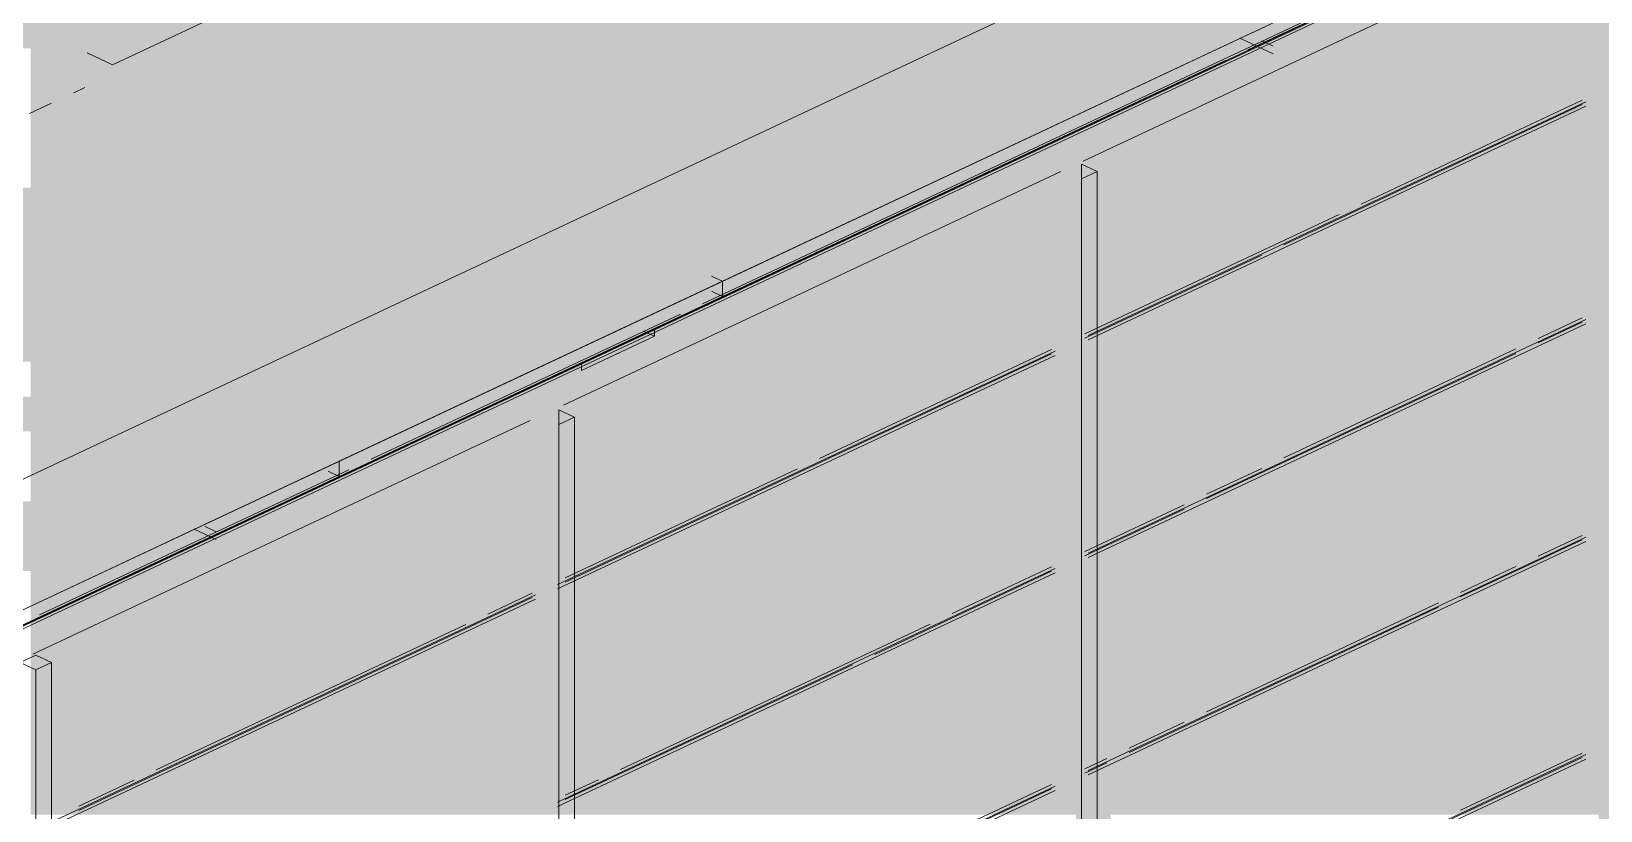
# Model space of a CAD drawing. Header units: millimetres. Extents: x 5 to 1315, y 5 to 292.
# Drawn here: x 1139.16 to 1146.66, y 232.52 to 236.25 of the extents above; entities that cross this region are included whole.
import ezdxf

# ---------------------------------------------------------------- set-up
doc = ezdxf.new("R2010")
doc.units = ezdxf.units.MM
doc.layers.add('EXISTING', color=7, linetype='Continuous')
doc.layers.add('IMAGES', color=7, linetype='Continuous')

# ---------------------------------------------------------------- blocks, each defined once
blk = doc.blocks.new('SHEET_03')
at = {"layer": 'EXISTING', "color": 250, "lineweight": 9}
for p, q in [((219.1266, 224.7204), (254.632, 241.3892)), ((254.632, 240.7647), (219.1266, 224.096)), ((219.3447, 224.1234), (253.6348, 240.2216)), ((219.3447, 224.1067), (253.6348, 240.205)), ((249.606, 238.3427), (242.3675, 234.9445)), ((242.4635, 235.052), (249.4646, 238.3388)), ((249.2508, 238.1656), (244.9753, 236.1584)), ((246.5669, 236.7436), (244.1877, 235.6267)), ((237.2425, 232.5218), (246.066, 236.6642)), ((239.5464, 236.0871), (240.2798, 236.4315)), ((245.0963, 236.1395), (244.9376, 236.214)), ((245.0434, 236.2018), (245.0963, 236.177)), ((239.4242, 236.1445), (239.5464, 236.0871)), ((244.8684, 236.1082), (242.4635, 234.9791)), ((239.3608, 235.9536), (239.4136, 235.9784)), ((239.1493, 235.8544), (239.2551, 235.904)), ((244.2127, 234.7928), (246.5919, 235.9097)), ((244.2127, 234.7719), (246.5919, 235.8889)), ((245.1477, 235.2266), (246.5752, 235.8967)), ((246.5752, 235.9176), (245.5178, 235.4211)), ((244.2554, 235.5763), (244.1804, 235.6115)), ((244.1804, 218.96), (244.1804, 235.6115)), ((244.0819, 235.577), (241.7027, 234.46)), ((244.1804, 235.5411), (244.2554, 235.5763)), ((244.1804, 235.5411), (244.1804, 218.8895)), ((244.2554, 218.9248), (244.2554, 235.5763)), ((245.4121, 235.3715), (244.196, 234.8006)), ((244.196, 234.7798), (245.042, 235.1769)), ((242.4635, 235.052), (242.4105, 235.0769)), ((240.6299, 234.1911), (242.4635, 235.052)), ((242.4635, 234.9791), (240.6299, 234.1183)), ((242.4105, 235.004), (242.4635, 234.9791)), ((242.4635, 234.9791), (242.4635, 235.052)), ((242.2619, 234.8949), (240.7825, 234.2003)), ((244.2127, 233.752), (246.5919, 234.869)), ((244.2127, 233.7312), (246.5919, 234.8482)), ((246.5752, 234.8768), (246.3638, 234.7775)), ((246.3638, 234.7567), (246.5752, 234.856)), ((241.7884, 234.6622), (242.1384, 234.8265)), ((242.1384, 234.7891), (241.7884, 234.6247)), ((242.0855, 234.8139), (242.1384, 234.7891)), ((242.1384, 234.7891), (242.1384, 234.8265)), ((241.6749, 233.6013), (244.0541, 234.7183)), ((241.6749, 233.5805), (244.0541, 234.6975)), ((241.7111, 233.6131), (244.0374, 234.7053)), ((241.9568, 234.7038), (241.9701, 234.71)), ((244.0374, 234.7261), (242.9271, 234.2049)), ((244.7776, 234.0121), (246.258, 234.7071)), ((246.258, 234.7279), (245.1477, 234.2066)), ((241.7884, 234.6622), (241.7884, 234.6247)), ((241.5441, 234.3856), (239.1649, 233.2686)), ((241.7551, 234.4024), (241.68, 234.4377)), ((241.68, 217.7861), (241.68, 234.4377)), ((241.68, 234.3672), (241.7551, 234.4024)), ((241.7551, 217.7509), (241.7551, 234.4024)), ((241.68, 234.3672), (241.68, 217.7157)), ((219.1266, 224.096), (240.6299, 234.1911)), ((240.6299, 234.1183), (240.6299, 234.1911)), ((242.8214, 234.1552), (241.7111, 233.634)), ((245.042, 234.157), (244.7776, 234.0329)), ((240.6299, 234.1183), (229.8783, 229.0707)), ((240.6768, 234.1507), (239.1974, 233.4562)), ((240.5769, 234.1432), (240.6299, 234.1183)), ((244.6719, 233.9833), (244.196, 233.7599)), ((244.196, 233.739), (244.6719, 233.9624)), ((240.0426, 233.8166), (239.9368, 233.8663)), ((239.9897, 233.8789), (240.0426, 233.8541)), ((244.2127, 232.7113), (246.5919, 233.8283)), ((244.2127, 232.6905), (246.5919, 233.8075)), ((245.9937, 233.5423), (246.5752, 233.8153)), ((246.5752, 233.8361), (246.3638, 233.7368)), ((241.6749, 232.5606), (244.0541, 233.6776)), ((241.6749, 232.5398), (244.0541, 233.6568)), ((243.1915, 233.2674), (244.0374, 233.6646)), ((244.0374, 233.6854), (243.5616, 233.462)), ((246.258, 233.6872), (245.9937, 233.5631)), ((241.5525, 233.5595), (241.341, 233.4602)), ((239.2428, 232.4595), (241.5691, 233.5517)), ((239.2428, 232.4387), (241.5691, 233.5309)), ((239.3847, 232.521), (241.5525, 233.5387)), ((244.4075, 232.7976), (245.8879, 233.4926)), ((245.8879, 233.5134), (244.7776, 232.9922)), ((241.2352, 233.4106), (239.7548, 232.7156)), ((243.4558, 233.4124), (241.9754, 232.7173)), ((239.1797, 233.2638), (239.1047, 233.2286)), ((239.2547, 233.2286), (239.1797, 233.2638)), ((239.1047, 233.2286), (239.1797, 233.1934)), ((239.1797, 233.1934), (239.2547, 233.2286)), ((239.1797, 233.1934), (239.1797, 216.5418)), ((239.2547, 216.5771), (239.2547, 233.2286)), ((241.7111, 232.5724), (243.0857, 233.2178)), ((244.6719, 232.9425), (244.4075, 232.8184)), ((244.3018, 232.7688), (244.196, 232.7191)), ((244.196, 232.6983), (244.3018, 232.748)), ((244.2127, 231.6706), (246.5919, 232.7876)), ((244.2127, 231.6498), (246.5919, 232.7667)), ((245.2535, 232.154), (246.5752, 232.7746)), ((246.5752, 232.7954), (245.9937, 232.5224)), ((239.6491, 232.6659), (239.3847, 232.5418)), ((241.8697, 232.6677), (241.7111, 232.5932)), ((241.6749, 231.5199), (244.0541, 232.6368)), ((241.6749, 231.4991), (244.0541, 232.616)), ((242.8214, 232.053), (244.0374, 232.6239)), ((244.0374, 232.6447), (243.1915, 232.2475))]:
    blk.add_line(p, q, dxfattribs=at)
at = {"layer": 'IMAGES', "color": 7}
for points in [[(246.6534, 225.5), (246.82, 225.5), (246.6534, 236.8333), (246.82, 236.8333)], [(242.8208, 236.1667), (242.9874, 236.1667), (242.8208, 236.5), (242.9874, 236.5)], [(238.8215, 236.1667), (240.1546, 236.1667), (238.8215, 236.3333), (240.1546, 236.3333)], [(240.1546, 236.1667), (240.3212, 236.1667), (240.1546, 236.3333), (240.3212, 236.3333)], [(240.3212, 236), (240.4879, 236), (240.3212, 236.3333), (240.4879, 236.3333)], [(240.4879, 236.1667), (240.6545, 236.1667), (240.4879, 236.3333), (240.6545, 236.3333)], [(240.6545, 236.1667), (240.8211, 236.1667), (240.6545, 236.3333), (240.8211, 236.3333)], [(240.8211, 236.1667), (242.3209, 236.1667), (240.8211, 236.3333), (242.3209, 236.3333)], [(242.3209, 236.1667), (242.4875, 236.1667), (242.3209, 236.3333), (242.4875, 236.3333)], [(242.4875, 236.1667), (242.6541, 236.1667), (242.4875, 236.3333), (242.6541, 236.3333)], [(242.6541, 236.1667), (242.8208, 236.1667), (242.6541, 236.3333), (242.8208, 236.3333)], [(242.9874, 236.1667), (243.3207, 236.1667), (242.9874, 236.3333), (243.3207, 236.3333)], [(243.3207, 236.1667), (243.4873, 236.1667), (243.3207, 236.3333), (243.4873, 236.3333)], [(243.4873, 236.1667), (243.654, 236.1667), (243.4873, 236.3333), (243.654, 236.3333)], [(243.654, 236.1667), (244.1539, 236.1667), (243.654, 236.3333), (244.1539, 236.3333)], [(244.1539, 236.1667), (244.3205, 236.1667), (244.1539, 236.3333), (244.3205, 236.3333)], [(244.3205, 236.1667), (244.8204, 236.1667), (244.3205, 236.3333), (244.8204, 236.3333)], [(244.8204, 236.1667), (244.987, 236.1667), (244.8204, 236.3333), (244.987, 236.3333)], [(244.987, 236.1667), (245.1537, 236.1667), (244.987, 236.3333), (245.1537, 236.3333)], [(245.1537, 236.1667), (245.6536, 236.1667), (245.1537, 236.3333), (245.6536, 236.3333)], [(245.6536, 236.1667), (245.9869, 236.1667), (245.6536, 236.3333), (245.9869, 236.3333)], [(245.9869, 236.1667), (246.1535, 236.1667), (245.9869, 236.3333), (246.1535, 236.3333)], [(246.1535, 236.1667), (246.6534, 236.1667), (246.1535, 236.3333), (246.6534, 236.3333)], [(239.1548, 236), (239.3214, 236), (239.1548, 236.1667), (239.3214, 236.1667)], [(239.3214, 236), (239.8213, 236), (239.3214, 236.1667), (239.8213, 236.1667)], [(239.8213, 236), (239.988, 236), (239.8213, 236.1667), (239.988, 236.1667)], [(239.988, 236), (240.1546, 236), (239.988, 236.1667), (240.1546, 236.1667)], [(240.1546, 236), (240.3212, 236), (240.1546, 236.1667), (240.3212, 236.1667)], [(240.4879, 236), (240.6545, 236), (240.4879, 236.1667), (240.6545, 236.1667)], [(240.6545, 236), (240.9878, 236), (240.6545, 236.1667), (240.9878, 236.1667)], [(240.9878, 236), (241.821, 236), (240.9878, 236.1667), (241.821, 236.1667)], [(241.821, 236), (242.1542, 236), (241.821, 236.1667), (242.1542, 236.1667)], [(242.1542, 236), (242.3209, 236), (242.1542, 236.1667), (242.3209, 236.1667)], [(242.3209, 236), (242.4875, 236), (242.3209, 236.1667), (242.4875, 236.1667)], [(242.4875, 236), (242.8208, 236), (242.4875, 236.1667), (242.8208, 236.1667)], [(242.8208, 236), (242.9874, 236), (242.8208, 236.1667), (242.9874, 236.1667)], [(242.9874, 236), (243.154, 236), (242.9874, 236.1667), (243.154, 236.1667)], [(243.154, 236), (243.3207, 236), (243.154, 236.1667), (243.3207, 236.1667)], [(243.3207, 236), (243.4873, 236), (243.3207, 236.1667), (243.4873, 236.1667)], [(243.4873, 236), (243.654, 236), (243.4873, 236.1667), (243.654, 236.1667)], [(243.654, 236), (243.8206, 236), (243.654, 236.1667), (243.8206, 236.1667)], [(243.8206, 236), (244.4871, 236), (243.8206, 236.1667), (244.4871, 236.1667)], [(244.4871, 236), (244.6538, 236), (244.4871, 236.1667), (244.6538, 236.1667)], [(244.6538, 236), (244.8204, 236), (244.6538, 236.1667), (244.8204, 236.1667)], [(244.8204, 236), (245.3203, 236), (244.8204, 236.1667), (245.3203, 236.1667)], [(245.3203, 236), (245.6536, 236), (245.3203, 236.1667), (245.6536, 236.1667)], [(245.6536, 236), (246.6534, 236), (245.6536, 236.1667), (246.6534, 236.1667)], [(239.1548, 235.8333), (239.4881, 235.8333), (239.1548, 236), (239.4881, 236)], [(239.4881, 235.8333), (239.6547, 235.8333), (239.4881, 236), (239.6547, 236)], [(239.6547, 235.8333), (239.8213, 235.8333), (239.6547, 236), (239.8213, 236)], [(239.8213, 235.8333), (240.1546, 235.8333), (239.8213, 236), (240.1546, 236)], [(240.1546, 235.8333), (240.4879, 235.8333), (240.1546, 236), (240.4879, 236)], [(240.4879, 235.6667), (240.6545, 235.6667), (240.4879, 236), (240.6545, 236)], [(240.6545, 235.6667), (240.9878, 235.6667), (240.6545, 236), (240.9878, 236)], [(240.9878, 235.6667), (241.1544, 235.6667), (240.9878, 236), (241.1544, 236)], [(241.1544, 235.8333), (241.6543, 235.8333), (241.1544, 236), (241.6543, 236)], [(241.6543, 235.8333), (241.821, 235.8333), (241.6543, 236), (241.821, 236)], [(241.821, 235.8333), (241.9876, 235.8333), (241.821, 236), (241.9876, 236)], [(241.9876, 235.8333), (242.1542, 235.8333), (241.9876, 236), (242.1542, 236)], [(242.1542, 235.8333), (242.8208, 235.8333), (242.1542, 236), (242.8208, 236)], [(242.8208, 235.8333), (242.9874, 235.8333), (242.8208, 236), (242.9874, 236)], [(242.9874, 235.8333), (243.3207, 235.8333), (242.9874, 236), (243.3207, 236)], [(243.3207, 235.8333), (243.4873, 235.8333), (243.3207, 236), (243.4873, 236)], [(243.4873, 235.8333), (243.9872, 235.8333), (243.4873, 236), (243.9872, 236)], [(243.9872, 235.8333), (244.1539, 235.8333), (243.9872, 236), (244.1539, 236)], [(244.1539, 235.8333), (244.4871, 235.8333), (244.1539, 236), (244.4871, 236)], [(244.4871, 235.6667), (244.6538, 235.6667), (244.4871, 236), (244.6538, 236)], [(244.6538, 235.8333), (244.987, 235.8333), (244.6538, 236), (244.987, 236)], [(244.987, 235.8333), (245.3203, 235.8333), (244.987, 236), (245.3203, 236)], [(245.3203, 235.8333), (246.4868, 235.8333), (245.3203, 236), (246.4868, 236)], [(246.4868, 235.8333), (246.6534, 235.8333), (246.4868, 236), (246.6534, 236)], [(239.1548, 235.6667), (239.3214, 235.6667), (239.1548, 235.8333), (239.3214, 235.8333)], [(239.3214, 235.6667), (239.4881, 235.6667), (239.3214, 235.8333), (239.4881, 235.8333)], [(239.4881, 235.6667), (239.6547, 235.6667), (239.4881, 235.8333), (239.6547, 235.8333)], [(239.6547, 235.6667), (239.8213, 235.6667), (239.6547, 235.8333), (239.8213, 235.8333)], [(239.8213, 235.6667), (240.4879, 235.6667), (239.8213, 235.8333), (240.4879, 235.8333)], [(241.1544, 235.6667), (241.4877, 235.6667), (241.1544, 235.8333), (241.4877, 235.8333)], [(241.4877, 235.6667), (241.6543, 235.6667), (241.4877, 235.8333), (241.6543, 235.8333)], [(241.6543, 235.6667), (241.821, 235.6667), (241.6543, 235.8333), (241.821, 235.8333)], [(241.821, 235.6667), (242.3209, 235.6667), (241.821, 235.8333), (242.3209, 235.8333)], [(242.3209, 235.6667), (242.4875, 235.6667), (242.3209, 235.8333), (242.4875, 235.8333)], [(242.4875, 235.6667), (242.6541, 235.6667), (242.4875, 235.8333), (242.6541, 235.8333)], [(242.6541, 235.6667), (242.9874, 235.6667), (242.6541, 235.8333), (242.9874, 235.8333)], [(242.9874, 235.6667), (243.154, 235.6667), (242.9874, 235.8333), (243.154, 235.8333)], [(243.154, 235.6667), (243.654, 235.6667), (243.154, 235.8333), (243.654, 235.8333)], [(243.654, 235.6667), (243.8206, 235.6667), (243.654, 235.8333), (243.8206, 235.8333)], [(243.8206, 235.6667), (243.9872, 235.6667), (243.8206, 235.8333), (243.9872, 235.8333)], [(243.9872, 235.6667), (244.1539, 235.6667), (243.9872, 235.8333), (244.1539, 235.8333)], [(244.1539, 235.6667), (244.4871, 235.6667), (244.1539, 235.8333), (244.4871, 235.8333)], [(244.6538, 235.6667), (244.8204, 235.6667), (244.6538, 235.8333), (244.8204, 235.8333)], [(244.8204, 235.6667), (244.987, 235.6667), (244.8204, 235.8333), (244.987, 235.8333)], [(244.987, 235.6667), (245.1537, 235.6667), (244.987, 235.8333), (245.1537, 235.8333)], [(245.1537, 235.6667), (246.1535, 235.6667), (245.1537, 235.8333), (246.1535, 235.8333)], [(246.1535, 235.6667), (246.6534, 235.6667), (246.1535, 235.8333), (246.6534, 235.8333)], [(239.1548, 235.5), (239.4881, 235.5), (239.1548, 235.6667), (239.4881, 235.6667)], [(239.4881, 235.5), (240.6545, 235.5), (239.4881, 235.6667), (240.6545, 235.6667)], [(240.6545, 235.3333), (240.8211, 235.3333), (240.6545, 235.6667), (240.8211, 235.6667)], [(240.8211, 235.5), (240.9878, 235.5), (240.8211, 235.6667), (240.9878, 235.6667)], [(240.9878, 235.5), (241.1544, 235.5), (240.9878, 235.6667), (241.1544, 235.6667)], [(241.1544, 235.5), (241.3211, 235.5), (241.1544, 235.6667), (241.3211, 235.6667)], [(241.3211, 235.5), (241.4877, 235.5), (241.3211, 235.6667), (241.4877, 235.6667)], [(241.4877, 235.5), (241.821, 235.5), (241.4877, 235.6667), (241.821, 235.6667)], [(241.821, 235.5), (241.9876, 235.5), (241.821, 235.6667), (241.9876, 235.6667)], [(241.9876, 235.5), (242.1542, 235.5), (241.9876, 235.6667), (242.1542, 235.6667)], [(242.1542, 235.5), (242.3209, 235.5), (242.1542, 235.6667), (242.3209, 235.6667)], [(242.3209, 235.5), (242.6541, 235.5), (242.3209, 235.6667), (242.6541, 235.6667)], [(242.6541, 235.5), (243.3207, 235.5), (242.6541, 235.6667), (243.3207, 235.6667)], [(243.3207, 235.5), (243.4873, 235.5), (243.3207, 235.6667), (243.4873, 235.6667)], [(243.4873, 235.5), (243.654, 235.5), (243.4873, 235.6667), (243.654, 235.6667)], [(243.654, 235.5), (243.8206, 235.5), (243.654, 235.6667), (243.8206, 235.6667)], [(243.8206, 235.5), (244.3205, 235.5), (243.8206, 235.6667), (244.3205, 235.6667)], [(244.3205, 235.5), (244.4871, 235.5), (244.3205, 235.6667), (244.4871, 235.6667)], [(244.4871, 235.5), (245.6536, 235.5), (244.4871, 235.6667), (245.6536, 235.6667)], [(245.6536, 235.5), (246.3201, 235.5), (245.6536, 235.6667), (246.3201, 235.6667)], [(246.3201, 235.5), (246.6534, 235.5), (246.3201, 235.6667), (246.6534, 235.6667)], [(238.9882, 235.3333), (240.6545, 235.3333), (238.9882, 235.5), (240.6545, 235.5)], [(240.8211, 235.3333), (240.9878, 235.3333), (240.8211, 235.5), (240.9878, 235.5)], [(240.9878, 235.3333), (241.1544, 235.3333), (240.9878, 235.5), (241.1544, 235.5)], [(241.1544, 235.3333), (241.4877, 235.3333), (241.1544, 235.5), (241.4877, 235.5)], [(241.4877, 235.3333), (241.6543, 235.3333), (241.4877, 235.5), (241.6543, 235.5)], [(241.6543, 235.3333), (241.821, 235.3333), (241.6543, 235.5), (241.821, 235.5)], [(241.821, 235.3333), (242.3209, 235.3333), (241.821, 235.5), (242.3209, 235.5)], [(242.3209, 235.3333), (242.4875, 235.3333), (242.3209, 235.5), (242.4875, 235.5)], [(242.4875, 235.3333), (242.6541, 235.3333), (242.4875, 235.5), (242.6541, 235.5)], [(242.6541, 235.1667), (242.8208, 235.1667), (242.6541, 235.5), (242.8208, 235.5)], [(242.8208, 235.3333), (242.9874, 235.3333), (242.8208, 235.5), (242.9874, 235.5)], [(242.9874, 235.3333), (243.154, 235.3333), (242.9874, 235.5), (243.154, 235.5)], [(243.154, 235.3333), (243.3207, 235.3333), (243.154, 235.5), (243.3207, 235.5)], [(243.3207, 235.3333), (243.4873, 235.3333), (243.3207, 235.5), (243.4873, 235.5)], [(243.4873, 235.3333), (243.8206, 235.3333), (243.4873, 235.5), (243.8206, 235.5)], [(243.8206, 235.3333), (244.1539, 235.3333), (243.8206, 235.5), (244.1539, 235.5)], [(244.1539, 225.3333), (244.3205, 225.3333), (244.1539, 235.5), (244.3205, 235.5)], [(244.3205, 235.3333), (245.3203, 235.3333), (244.3205, 235.5), (245.3203, 235.5)], [(245.3203, 235.3333), (245.9869, 235.3333), (245.3203, 235.5), (245.9869, 235.5)], [(245.9869, 235.3333), (246.6534, 235.3333), (245.9869, 235.5), (246.6534, 235.5)], [(238.6549, 235.1667), (240.3212, 235.1667), (238.6549, 235.3333), (240.3212, 235.3333)], [(240.3212, 235.1667), (240.4879, 235.1667), (240.3212, 235.3333), (240.4879, 235.3333)], [(240.4879, 235.1667), (240.6545, 235.1667), (240.4879, 235.3333), (240.6545, 235.3333)], [(240.6545, 235.1667), (241.1544, 235.1667), (240.6545, 235.3333), (241.1544, 235.3333)], [(241.1544, 235.1667), (241.3211, 235.1667), (241.1544, 235.3333), (241.3211, 235.3333)], [(241.3211, 235.1667), (241.4877, 235.1667), (241.3211, 235.3333), (241.4877, 235.3333)], [(241.4877, 235.1667), (241.9876, 235.1667), (241.4877, 235.3333), (241.9876, 235.3333)], [(241.9876, 235.1667), (242.1542, 235.1667), (241.9876, 235.3333), (242.1542, 235.3333)], [(242.1542, 235.1667), (242.6541, 235.1667), (242.1542, 235.3333), (242.6541, 235.3333)], [(242.8208, 235.1667), (242.9874, 235.1667), (242.8208, 235.3333), (242.9874, 235.3333)], [(242.9874, 235.1667), (243.154, 235.1667), (242.9874, 235.3333), (243.154, 235.3333)], [(243.154, 235.1667), (243.4873, 235.1667), (243.154, 235.3333), (243.4873, 235.3333)], [(243.4873, 235.1667), (243.8206, 235.1667), (243.4873, 235.3333), (243.8206, 235.3333)], [(243.8206, 235.1667), (243.9872, 235.1667), (243.8206, 235.3333), (243.9872, 235.3333)], [(243.9872, 234.6667), (244.1539, 234.6667), (243.9872, 235.3333), (244.1539, 235.3333)], [(244.3205, 235.1667), (244.987, 235.1667), (244.3205, 235.3333), (244.987, 235.3333)], [(244.987, 235.1667), (245.6536, 235.1667), (244.987, 235.3333), (245.6536, 235.3333)], [(245.6536, 235.1667), (246.6534, 235.1667), (245.6536, 235.3333), (246.6534, 235.3333)], [(238.3216, 235), (239.988, 235), (238.3216, 235.1667), (239.988, 235.1667)], [(239.988, 235), (240.1546, 235), (239.988, 235.1667), (240.1546, 235.1667)], [(240.1546, 235), (240.3212, 235), (240.1546, 235.1667), (240.3212, 235.1667)], [(240.3212, 235), (240.9878, 235), (240.3212, 235.1667), (240.9878, 235.1667)], [(240.9878, 235), (241.1544, 235), (240.9878, 235.1667), (241.1544, 235.1667)], [(241.1544, 235), (241.3211, 235), (241.1544, 235.1667), (241.3211, 235.1667)], [(241.3211, 235), (241.4877, 235), (241.3211, 235.1667), (241.4877, 235.1667)], [(241.4877, 235), (241.6543, 235), (241.4877, 235.1667), (241.6543, 235.1667)], [(241.6543, 235), (241.821, 235), (241.6543, 235.1667), (241.821, 235.1667)], [(241.821, 235), (242.3209, 235), (241.821, 235.1667), (242.3209, 235.1667)], [(242.3209, 235), (242.4875, 235), (242.3209, 235.1667), (242.4875, 235.1667)], [(242.4875, 235), (242.6541, 235), (242.4875, 235.1667), (242.6541, 235.1667)], [(242.6541, 235), (242.9874, 235), (242.6541, 235.1667), (242.9874, 235.1667)], [(242.9874, 235), (243.3207, 235), (242.9874, 235.1667), (243.3207, 235.1667)], [(243.3207, 235), (243.4873, 235), (243.3207, 235.1667), (243.4873, 235.1667)], [(243.4873, 235), (243.9872, 235), (243.4873, 235.1667), (243.9872, 235.1667)], [(244.3205, 235), (244.6538, 235), (244.3205, 235.1667), (244.6538, 235.1667)], [(244.6538, 235), (245.3203, 235), (244.6538, 235.1667), (245.3203, 235.1667)], [(245.3203, 235), (246.6534, 235), (245.3203, 235.1667), (246.6534, 235.1667)], [(237.9883, 234.8333), (239.6547, 234.8333), (237.9883, 235), (239.6547, 235)], [(239.6547, 234.8333), (239.8213, 234.8333), (239.6547, 235), (239.8213, 235)], [(239.8213, 234.8333), (239.988, 234.8333), (239.8213, 235), (239.988, 235)], [(239.988, 234.8333), (240.4879, 234.8333), (239.988, 235), (240.4879, 235)], [(240.4879, 234.8333), (240.6545, 234.8333), (240.4879, 235), (240.6545, 235)], [(240.6545, 234.8333), (240.8211, 234.8333), (240.6545, 235), (240.8211, 235)], [(240.8211, 234.8333), (241.1544, 234.8333), (240.8211, 235), (241.1544, 235)], [(241.1544, 234.8333), (241.4877, 234.8333), (241.1544, 235), (241.4877, 235)], [(241.4877, 234.8333), (241.9876, 234.8333), (241.4877, 235), (241.9876, 235)], [(241.9876, 234.8333), (242.1542, 234.8333), (241.9876, 235), (242.1542, 235)], [(242.1542, 234.8333), (242.3209, 234.8333), (242.1542, 235), (242.3209, 235)], [(242.3209, 234.8333), (242.6541, 234.8333), (242.3209, 235), (242.6541, 235)], [(242.6541, 234.8333), (243.154, 234.8333), (242.6541, 235), (243.154, 235)], [(243.154, 234.8333), (243.9872, 234.8333), (243.154, 235), (243.9872, 235)], [(244.3205, 234.8333), (244.987, 234.8333), (244.3205, 235), (244.987, 235)], [(244.987, 234.8333), (246.4868, 234.8333), (244.987, 235), (246.4868, 235)], [(246.4868, 234.8333), (246.6534, 234.8333), (246.4868, 235), (246.6534, 235)], [(238.9882, 234.6667), (239.3214, 234.6667), (238.9882, 234.8333), (239.3214, 234.8333)], [(239.3214, 234.6667), (239.4881, 234.6667), (239.3214, 234.8333), (239.4881, 234.8333)], [(239.4881, 234.6667), (239.6547, 234.6667), (239.4881, 234.8333), (239.6547, 234.8333)], [(239.6547, 234.6667), (239.988, 234.6667), (239.6547, 234.8333), (239.988, 234.8333)], [(239.988, 234.6667), (240.1546, 234.6667), (239.988, 234.8333), (240.1546, 234.8333)], [(240.1546, 234.6667), (240.3212, 234.6667), (240.1546, 234.8333), (240.3212, 234.8333)], [(240.3212, 234.6667), (240.4879, 234.6667), (240.3212, 234.8333), (240.4879, 234.8333)], [(240.4879, 234.6667), (240.8211, 234.6667), (240.4879, 234.8333), (240.8211, 234.8333)], [(240.8211, 234.6667), (240.9878, 234.6667), (240.8211, 234.8333), (240.9878, 234.8333)], [(240.9878, 234.6667), (241.6543, 234.6667), (240.9878, 234.8333), (241.6543, 234.8333)], [(241.6543, 234.6667), (241.821, 234.6667), (241.6543, 234.8333), (241.821, 234.8333)], [(241.821, 234.6667), (241.9876, 234.6667), (241.821, 234.8333), (241.9876, 234.8333)], [(241.9876, 234.6667), (242.4875, 234.6667), (241.9876, 234.8333), (242.4875, 234.8333)], [(242.4875, 234.6667), (242.8208, 234.6667), (242.4875, 234.8333), (242.8208, 234.8333)], [(242.8208, 234.6667), (243.9872, 234.6667), (242.8208, 234.8333), (243.9872, 234.8333)], [(244.3205, 234.6667), (244.6538, 234.6667), (244.3205, 234.8333), (244.6538, 234.8333)], [(244.6538, 234.6667), (246.1535, 234.6667), (244.6538, 234.8333), (246.1535, 234.8333)], [(246.1535, 234.6667), (246.6534, 234.6667), (246.1535, 234.8333), (246.6534, 234.8333)], [(239.1548, 234.5), (239.3214, 234.5), (239.1548, 234.6667), (239.3214, 234.6667)], [(239.3214, 234.5), (239.6547, 234.5), (239.3214, 234.6667), (239.6547, 234.6667)], [(239.6547, 234.5), (239.8213, 234.5), (239.6547, 234.6667), (239.8213, 234.6667)], [(239.8213, 234.5), (239.988, 234.5), (239.8213, 234.6667), (239.988, 234.6667)], [(239.988, 234.5), (240.1546, 234.5), (239.988, 234.6667), (240.1546, 234.6667)], [(240.1546, 234.5), (240.3212, 234.5), (240.1546, 234.6667), (240.3212, 234.6667)], [(240.3212, 234.5), (240.4879, 234.5), (240.3212, 234.6667), (240.4879, 234.6667)], [(240.4879, 234.5), (240.6545, 234.5), (240.4879, 234.6667), (240.6545, 234.6667)], [(240.6545, 234.5), (241.1544, 234.5), (240.6545, 234.6667), (241.1544, 234.6667)], [(241.1544, 234.5), (241.4877, 234.5), (241.1544, 234.6667), (241.4877, 234.6667)], [(241.4877, 234.5), (241.6543, 234.5), (241.4877, 234.6667), (241.6543, 234.6667)], [(241.6543, 234.5), (242.1542, 234.5), (241.6543, 234.6667), (242.1542, 234.6667)], [(242.1542, 234.5), (242.4875, 234.5), (242.1542, 234.6667), (242.4875, 234.6667)], [(242.4875, 234.5), (243.654, 234.5), (242.4875, 234.6667), (243.654, 234.6667)], [(243.654, 234.5), (244.1539, 234.5), (243.654, 234.6667), (244.1539, 234.6667)], [(244.3205, 234.5), (245.8202, 234.5), (244.3205, 234.6667), (245.8202, 234.6667)], [(245.8202, 234.5), (246.4868, 234.5), (245.8202, 234.6667), (246.4868, 234.6667)], [(246.4868, 234.5), (246.6534, 234.5), (246.4868, 234.6667), (246.6534, 234.6667)], [(238.8215, 234.3333), (239.4881, 234.3333), (238.8215, 234.5), (239.4881, 234.5)], [(239.4881, 234.3333), (239.6547, 234.3333), (239.4881, 234.5), (239.6547, 234.5)], [(239.6547, 234.3333), (239.8213, 234.3333), (239.6547, 234.5), (239.8213, 234.5)], [(239.8213, 234.3333), (239.988, 234.3333), (239.8213, 234.5), (239.988, 234.5)], [(239.988, 234.3333), (240.1546, 234.3333), (239.988, 234.5), (240.1546, 234.5)], [(240.1546, 234.3333), (240.3212, 234.3333), (240.1546, 234.5), (240.3212, 234.5)], [(240.3212, 234.3333), (240.8211, 234.3333), (240.3212, 234.5), (240.8211, 234.5)], [(240.8211, 234.3333), (240.9878, 234.3333), (240.8211, 234.5), (240.9878, 234.5)], [(240.9878, 234.3333), (241.1544, 234.3333), (240.9878, 234.5), (241.1544, 234.5)], [(241.1544, 234.3333), (241.4877, 234.3333), (241.1544, 234.5), (241.4877, 234.5)], [(241.4877, 234.3333), (241.6543, 234.3333), (241.4877, 234.5), (241.6543, 234.5)], [(241.6543, 234.3333), (241.821, 234.3333), (241.6543, 234.5), (241.821, 234.5)], [(241.821, 234.3333), (241.9876, 234.3333), (241.821, 234.5), (241.9876, 234.5)], [(241.9876, 234.3333), (243.3207, 234.3333), (241.9876, 234.5), (243.3207, 234.5)], [(243.3207, 234.3333), (243.8206, 234.3333), (243.3207, 234.5), (243.8206, 234.5)], [(243.8206, 234.3333), (243.9872, 234.3333), (243.8206, 234.5), (243.9872, 234.5)], [(243.9872, 233.8333), (244.1539, 233.8333), (243.9872, 234.5), (244.1539, 234.5)], [(244.3205, 234.3333), (245.4869, 234.3333), (244.3205, 234.5), (245.4869, 234.5)], [(245.4869, 234.3333), (246.1535, 234.3333), (245.4869, 234.5), (246.1535, 234.5)], [(246.1535, 234.3333), (246.6534, 234.3333), (246.1535, 234.5), (246.6534, 234.5)], [(239.1548, 234.1667), (239.3214, 234.1667), (239.1548, 234.3333), (239.3214, 234.3333)], [(239.3214, 234.1667), (239.4881, 234.1667), (239.3214, 234.3333), (239.4881, 234.3333)], [(239.4881, 234.1667), (239.8213, 234.1667), (239.4881, 234.3333), (239.8213, 234.3333)], [(239.8213, 234.1667), (239.988, 234.1667), (239.8213, 234.3333), (239.988, 234.3333)], [(239.988, 234.1667), (240.4879, 234.1667), (239.988, 234.3333), (240.4879, 234.3333)], [(240.4879, 234.1667), (240.6545, 234.1667), (240.4879, 234.3333), (240.6545, 234.3333)], [(240.6545, 234.1667), (240.8211, 234.1667), (240.6545, 234.3333), (240.8211, 234.3333)], [(240.8211, 234.1667), (241.1544, 234.1667), (240.8211, 234.3333), (241.1544, 234.3333)], [(241.1544, 234.1667), (241.6543, 234.1667), (241.1544, 234.3333), (241.6543, 234.3333)], [(241.6543, 233.5), (241.821, 233.5), (241.6543, 234.3333), (241.821, 234.3333)], [(241.821, 234.1667), (242.9874, 234.1667), (241.821, 234.3333), (242.9874, 234.3333)], [(242.9874, 234.1667), (243.4873, 234.1667), (242.9874, 234.3333), (243.4873, 234.3333)], [(243.4873, 234.1667), (243.9872, 234.1667), (243.4873, 234.3333), (243.9872, 234.3333)], [(244.3205, 234.1667), (245.1537, 234.1667), (244.3205, 234.3333), (245.1537, 234.3333)], [(245.1537, 234.1667), (245.8202, 234.1667), (245.1537, 234.3333), (245.8202, 234.3333)], [(245.8202, 234.1667), (246.6534, 234.1667), (245.8202, 234.3333), (246.6534, 234.3333)], [(239.1548, 234), (239.3214, 234), (239.1548, 234.1667), (239.3214, 234.1667)], [(239.3214, 234), (239.6547, 234), (239.3214, 234.1667), (239.6547, 234.1667)], [(239.6547, 234), (240.1546, 234), (239.6547, 234.1667), (240.1546, 234.1667)], [(240.1546, 234), (240.3212, 234), (240.1546, 234.1667), (240.3212, 234.1667)], [(240.3212, 234), (240.4879, 234), (240.3212, 234.1667), (240.4879, 234.1667)], [(240.4879, 234), (240.9878, 234), (240.4879, 234.1667), (240.9878, 234.1667)], [(240.9878, 234), (241.3211, 234), (240.9878, 234.1667), (241.3211, 234.1667)], [(241.3211, 234), (241.4877, 234), (241.3211, 234.1667), (241.4877, 234.1667)], [(241.4877, 233.5), (241.6543, 233.5), (241.4877, 234.1667), (241.6543, 234.1667)], [(241.821, 234), (242.4875, 234), (241.821, 234.1667), (242.4875, 234.1667)], [(242.4875, 234), (243.154, 234), (242.4875, 234.1667), (243.154, 234.1667)], [(243.154, 234), (243.9872, 234), (243.154, 234.1667), (243.9872, 234.1667)], [(244.3205, 234), (244.6538, 234), (244.3205, 234.1667), (244.6538, 234.1667)], [(244.6538, 234), (245.4869, 234), (244.6538, 234.1667), (245.4869, 234.1667)], [(245.4869, 234), (246.6534, 234), (245.4869, 234.1667), (246.6534, 234.1667)], [(238.9882, 233.8333), (239.3214, 233.8333), (238.9882, 234), (239.3214, 234)], [(239.3214, 233.8333), (239.4881, 233.8333), (239.3214, 234), (239.4881, 234)], [(239.4881, 233.8333), (239.6547, 233.8333), (239.4881, 234), (239.6547, 234)], [(239.6547, 233.8333), (239.8213, 233.8333), (239.6547, 234), (239.8213, 234)], [(239.8213, 233.8333), (239.988, 233.8333), (239.8213, 234), (239.988, 234)], [(239.988, 233.8333), (240.1546, 233.8333), (239.988, 234), (240.1546, 234)], [(240.1546, 233.8333), (240.3212, 233.8333), (240.1546, 234), (240.3212, 234)], [(240.3212, 233.8333), (240.6545, 233.8333), (240.3212, 234), (240.6545, 234)], [(240.6545, 233.8333), (240.9878, 233.8333), (240.6545, 234), (240.9878, 234)], [(240.9878, 233.8333), (241.4877, 233.8333), (240.9878, 234), (241.4877, 234)], [(241.821, 233.8333), (242.1542, 233.8333), (241.821, 234), (242.1542, 234)], [(242.1542, 233.8333), (242.8208, 233.8333), (242.1542, 234), (242.8208, 234)], [(242.8208, 233.8333), (243.9872, 233.8333), (242.8208, 234), (243.9872, 234)], [(244.3205, 233.6667), (244.6538, 233.6667), (244.3205, 234), (244.6538, 234)], [(244.6538, 233.8333), (244.8204, 233.8333), (244.6538, 234), (244.8204, 234)], [(244.8204, 233.8333), (244.987, 233.8333), (244.8204, 234), (244.987, 234)], [(244.987, 233.8333), (246.6534, 233.8333), (244.987, 234), (246.6534, 234)], [(238.9882, 233.6667), (239.3214, 233.6667), (238.9882, 233.8333), (239.3214, 233.8333)], [(239.3214, 233.6667), (239.6547, 233.6667), (239.3214, 233.8333), (239.6547, 233.8333)], [(239.6547, 233.6667), (239.8213, 233.6667), (239.6547, 233.8333), (239.8213, 233.8333)], [(239.8213, 233.6667), (239.988, 233.6667), (239.8213, 233.8333), (239.988, 233.8333)], [(239.988, 233.6667), (240.1546, 233.6667), (239.988, 233.8333), (240.1546, 233.8333)], [(240.1546, 233.6667), (240.3212, 233.6667), (240.1546, 233.8333), (240.3212, 233.8333)], [(240.3212, 233.6667), (240.6545, 233.6667), (240.3212, 233.8333), (240.6545, 233.8333)], [(240.6545, 233.6667), (241.4877, 233.6667), (240.6545, 233.8333), (241.4877, 233.8333)], [(241.821, 233.6667), (242.4875, 233.6667), (241.821, 233.8333), (242.4875, 233.8333)], [(242.4875, 233.6667), (244.1539, 233.6667), (242.4875, 233.8333), (244.1539, 233.8333)], [(244.6538, 233.6667), (246.3201, 233.6667), (244.6538, 233.8333), (246.3201, 233.8333)], [(246.3201, 233.5), (246.6534, 233.5), (246.3201, 233.8333), (246.6534, 233.8333)], [(239.1548, 233.5), (239.3214, 233.5), (239.1548, 233.6667), (239.3214, 233.6667)], [(239.3214, 233.5), (239.4881, 233.5), (239.3214, 233.6667), (239.4881, 233.6667)], [(239.4881, 233.5), (239.8213, 233.5), (239.4881, 233.6667), (239.8213, 233.6667)], [(239.8213, 233.5), (239.988, 233.5), (239.8213, 233.6667), (239.988, 233.6667)], [(239.988, 233.5), (240.3212, 233.5), (239.988, 233.6667), (240.3212, 233.6667)], [(240.3212, 233.5), (241.4877, 233.5), (240.3212, 233.6667), (241.4877, 233.6667)], [(241.821, 233.5), (242.1542, 233.5), (241.821, 233.6667), (242.1542, 233.6667)], [(242.1542, 233.5), (243.654, 233.5), (242.1542, 233.6667), (243.654, 233.6667)], [(243.654, 233.5), (243.8206, 233.5), (243.654, 233.6667), (243.8206, 233.6667)], [(243.8206, 233.5), (243.9872, 233.5), (243.8206, 233.6667), (243.9872, 233.6667)], [(243.9872, 233.5), (244.1539, 233.5), (243.9872, 233.6667), (244.1539, 233.6667)], [(244.3205, 233.5), (245.9869, 233.5), (244.3205, 233.6667), (245.9869, 233.6667)], [(245.9869, 233.5), (246.1535, 233.5), (245.9869, 233.6667), (246.1535, 233.6667)], [(246.1535, 233.5), (246.3201, 233.5), (246.1535, 233.6667), (246.3201, 233.6667)], [(239.1548, 233.3333), (239.4881, 233.3333), (239.1548, 233.5), (239.4881, 233.5)], [(239.4881, 233.3333), (239.988, 233.3333), (239.4881, 233.5), (239.988, 233.5)], [(239.988, 233.3333), (240.1546, 233.3333), (239.988, 233.5), (240.1546, 233.5)], [(240.1546, 233.3333), (240.9878, 233.3333), (240.1546, 233.5), (240.9878, 233.5)], [(240.9878, 233.3333), (241.4877, 233.3333), (240.9878, 233.5), (241.4877, 233.5)], [(241.4877, 233.3333), (241.821, 233.3333), (241.4877, 233.5), (241.821, 233.5)], [(241.821, 233.3333), (243.3207, 233.3333), (241.821, 233.5), (243.3207, 233.5)], [(243.3207, 233.3333), (244.1539, 233.3333), (243.3207, 233.5), (244.1539, 233.5)], [(244.3205, 233.3333), (245.4869, 233.3333), (244.3205, 233.5), (245.4869, 233.5)], [(245.4869, 233.3333), (246.3201, 233.3333), (245.4869, 233.5), (246.3201, 233.5)], [(246.3201, 233.3333), (246.6534, 233.3333), (246.3201, 233.5), (246.6534, 233.5)], [(239.1548, 232.5), (239.3214, 232.5), (239.1548, 233.3333), (239.3214, 233.3333)], [(239.3214, 232.6667), (239.4881, 232.6667), (239.3214, 233.3333), (239.4881, 233.3333)], [(239.4881, 233.1667), (240.6545, 233.1667), (239.4881, 233.3333), (240.6545, 233.3333)], [(240.6545, 233.1667), (241.6543, 233.1667), (240.6545, 233.3333), (241.6543, 233.3333)], [(241.6543, 232.5), (241.821, 232.5), (241.6543, 233.3333), (241.821, 233.3333)], [(241.821, 233.1667), (242.9874, 233.1667), (241.821, 233.3333), (242.9874, 233.3333)], [(242.9874, 233.1667), (243.154, 233.1667), (242.9874, 233.3333), (243.154, 233.3333)], [(243.154, 233.1667), (243.3207, 233.1667), (243.154, 233.3333), (243.3207, 233.3333)], [(243.3207, 233.1667), (243.654, 233.1667), (243.3207, 233.3333), (243.654, 233.3333)], [(243.654, 233.1667), (243.9872, 233.1667), (243.654, 233.3333), (243.9872, 233.3333)], [(243.9872, 232.6667), (244.1539, 232.6667), (243.9872, 233.3333), (244.1539, 233.3333)], [(244.3205, 233.1667), (245.1537, 233.1667), (244.3205, 233.3333), (245.1537, 233.3333)], [(245.1537, 233.1667), (245.8202, 233.1667), (245.1537, 233.3333), (245.8202, 233.3333)], [(245.8202, 233.1667), (246.6534, 233.1667), (245.8202, 233.3333), (246.6534, 233.3333)], [(239.4881, 233), (240.3212, 233), (239.4881, 233.1667), (240.3212, 233.1667)], [(240.3212, 233), (241.1544, 233), (240.3212, 233.1667), (241.1544, 233.1667)], [(241.1544, 233), (241.4877, 233), (241.1544, 233.1667), (241.4877, 233.1667)], [(241.4877, 232.5), (241.6543, 232.5), (241.4877, 233.1667), (241.6543, 233.1667)], [(241.821, 233), (242.6541, 233), (241.821, 233.1667), (242.6541, 233.1667)], [(242.6541, 233), (243.3207, 233), (242.6541, 233.1667), (243.3207, 233.1667)], [(243.3207, 233), (243.9872, 233), (243.3207, 233.1667), (243.9872, 233.1667)], [(244.3205, 233), (244.987, 233), (244.3205, 233.1667), (244.987, 233.1667)], [(244.987, 233), (245.4869, 233), (244.987, 233.1667), (245.4869, 233.1667)], [(245.4869, 233), (246.6534, 233), (245.4869, 233.1667), (246.6534, 233.1667)], [(239.4881, 232.8333), (240.1546, 232.8333), (239.4881, 233), (240.1546, 233)], [(240.1546, 232.8333), (240.6545, 232.8333), (240.1546, 233), (240.6545, 233)], [(240.6545, 232.8333), (241.4877, 232.8333), (240.6545, 233), (241.4877, 233)], [(241.821, 232.8333), (242.1542, 232.8333), (241.821, 233), (242.1542, 233)], [(242.1542, 232.8333), (242.9874, 232.8333), (242.1542, 233), (242.9874, 233)], [(242.9874, 232.8333), (243.9872, 232.8333), (242.9874, 233), (243.9872, 233)], [(244.3205, 232.8333), (244.4871, 232.8333), (244.3205, 233), (244.4871, 233)], [(244.4871, 232.8333), (245.1537, 232.8333), (244.4871, 233), (245.1537, 233)], [(245.1537, 232.8333), (246.6534, 232.8333), (245.1537, 233), (246.6534, 233)], [(239.4881, 232.6667), (239.8213, 232.6667), (239.4881, 232.8333), (239.8213, 232.8333)], [(239.8213, 232.6667), (240.3212, 232.6667), (239.8213, 232.8333), (240.3212, 232.8333)], [(240.3212, 232.6667), (241.4877, 232.6667), (240.3212, 232.8333), (241.4877, 232.8333)], [(241.821, 232.6667), (242.6541, 232.6667), (241.821, 232.8333), (242.6541, 232.8333)], [(242.6541, 232.6667), (243.9872, 232.6667), (242.6541, 232.8333), (243.9872, 232.8333)], [(244.3205, 232.6667), (244.8204, 232.6667), (244.3205, 232.8333), (244.8204, 232.8333)], [(244.8204, 232.6667), (246.3201, 232.6667), (244.8204, 232.8333), (246.3201, 232.8333)], [(246.3201, 232.6667), (246.6534, 232.6667), (246.3201, 232.8333), (246.6534, 232.8333)], [(239.3214, 232.5), (239.988, 232.5), (239.3214, 232.6667), (239.988, 232.6667)], [(239.988, 232.5), (241.4877, 232.5), (239.988, 232.6667), (241.4877, 232.6667)], [(241.821, 232.5), (242.3209, 232.5), (241.821, 232.6667), (242.3209, 232.6667)], [(242.3209, 232.5), (243.8206, 232.5), (242.3209, 232.6667), (243.8206, 232.6667)], [(243.8206, 232.5), (244.1539, 232.5), (243.8206, 232.6667), (244.1539, 232.6667)], [(244.3205, 232.5), (244.4871, 232.5), (244.3205, 232.6667), (244.4871, 232.6667)], [(244.4871, 232.5), (246.1535, 232.5), (244.4871, 232.6667), (246.1535, 232.6667)], [(246.1535, 232.5), (246.6534, 232.5), (246.1535, 232.6667), (246.6534, 232.6667)]]:
    blk.add_solid(points, dxfattribs=at)

msp = doc.modelspace()

# ---------------------------------------------------------------- block references
msp.add_blockref('SHEET_03', (900, 0))

doc.saveas('drawing.dxf')
